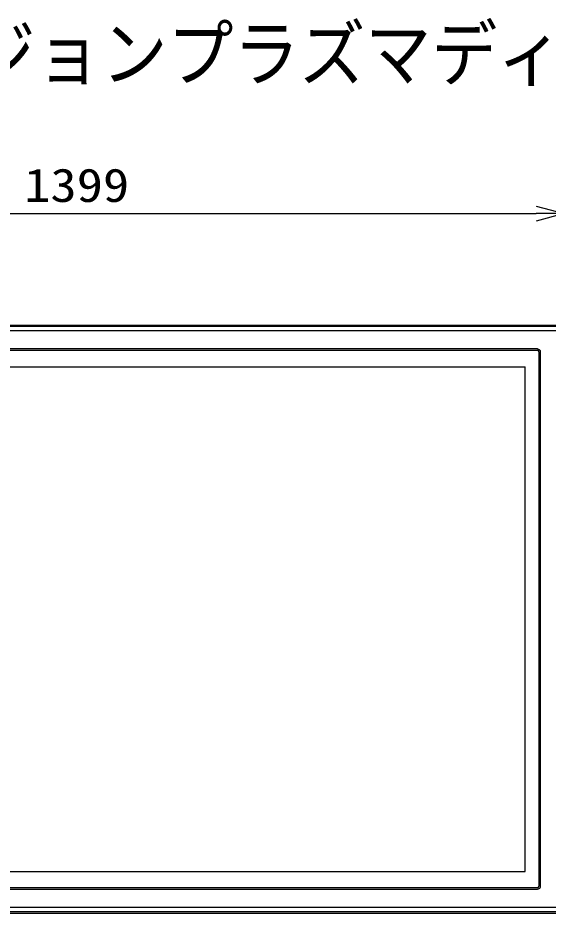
# Model space of a CAD drawing. Units: millimetres, scale not verified. Extents: x -63 to 63, y -57 to 57.
# Drawn here: x -17.9 to 20.1, y -6.8 to 57.4 of the extents above; entities that cross this region are included whole.
import ezdxf
from ezdxf.enums import TextEntityAlignment as Align

# ---------------------------------------------------------------- set-up
doc = ezdxf.new("R2010")
doc.units = ezdxf.units.MM
doc.header["$LTSCALE"] = 0.190236
for name, color, linetype in [('0-1_GAIKEI', 1, 'Continuous'), ('0-2_MOJI1', 2, 'Continuous'), ('0-3_WAKU', 7, 'Continuous')]:
    doc.layers.add(name, color=color, linetype=linetype)
doc.styles.add('ＭＳ ゴシック', font='')
doc.styles.get('ＭＳ ゴシック').set_extended_font_data('MS Gothic')

# ---------------------------------------------------------------- blocks, each defined once
blk = doc.blocks.new('_OPEN30')
at = {"layer": '0-3_WAKU'}
blk.add_line((0, 0), (-1, 0), dxfattribs=at)
blk.add_lwpolyline([(-1, 0.26795), (0, 0), (-1, -0.26795)], dxfattribs=at)

msp = doc.modelspace()

# ---------------------------------------------------------------- linework, layer by layer
at = {"layer": '0-1_GAIKEI', "color": 7}
for p, q in [((-48.489, 35.3684), (21.0611, 35.3684)), ((-48.489, -6.7817), (21.0611, -6.7817))]:
    msp.add_line(p, q, dxfattribs=at)
at = {"layer": '0-1_GAIKEI'}
for p, q in [((20.9526, 35.2595), (-48.3864, 35.2595)), ((-48.1145, 34.9688), (20.6867, 34.9688)), ((19.3423, 33.6546), (-46.7702, 33.6546)), ((19.3363, 33.5434), (-46.7641, 33.5434)), ((19.4361, 33.4435), (19.4361, -4.8568)), ((19.5473, 33.4496), (19.5473, -4.8629)), ((-45.884, 32.3809), (18.4561, 32.3809)), ((18.4561, -3.7942), (18.4561, 32.3809)), ((-45.884, -3.7942), (18.4561, -3.7942)), ((-46.7702, -5.0679), (19.3423, -5.0679)), ((-46.7641, -4.9567), (19.3363, -4.9567)), ((20.6867, -6.3821), (-48.1145, -6.3821)), ((-48.3804, -6.6729), (20.9526, -6.6729))]:
    msp.add_line(p, q, dxfattribs=at)
for points in [[(19.3423, 33.6546), (19.3442, 33.6545), (19.3461, 33.6545), (19.348, 33.6545), (19.3499, 33.6544), (19.3518, 33.6543), (19.3537, 33.6542), (19.3555, 33.6541), (19.3574, 33.654), (19.3593, 33.6538), (19.3612, 33.6536), (19.3631, 33.6534), (19.365, 33.6532), (19.3668, 33.653), (19.3687, 33.6528), (19.3706, 33.6525), (19.3725, 33.6522), (19.3743, 33.6519), (19.3762, 33.6516), (19.3781, 33.6513), (19.3799, 33.6509), (19.3818, 33.6506), (19.3836, 33.6502), (19.3855, 33.6498), (19.3873, 33.6494), (19.3892, 33.649), (19.391, 33.6485), (19.3928, 33.648), (19.3947, 33.6476), (19.3965, 33.6471), (19.3983, 33.6465), (19.4001, 33.646), (19.4019, 33.6455), (19.4038, 33.6449), (19.4056, 33.6443), (19.4073, 33.6437), (19.4091, 33.6431), (19.4109, 33.6425), (19.4127, 33.6418), (19.4145, 33.6412)], [(19.4145, 33.6412), (19.4162, 33.6405), (19.418, 33.6398), (19.4197, 33.6391), (19.4215, 33.6383), (19.4232, 33.6376), (19.425, 33.6368), (19.4267, 33.6361), (19.4284, 33.6353), (19.4301, 33.6345), (19.4318, 33.6336), (19.4335, 33.6328), (19.4352, 33.6319), (19.4369, 33.6311), (19.4386, 33.6302), (19.4402, 33.6293), (19.4419, 33.6284), (19.4435, 33.6275), (19.4452, 33.6265), (19.4468, 33.6256), (19.4484, 33.6246), (19.45, 33.6236), (19.4517, 33.6226), (19.4532, 33.6216), (19.4548, 33.6205), (19.4564, 33.6195), (19.458, 33.6184), (19.4595, 33.6174), (19.4611, 33.6163), (19.4626, 33.6152), (19.4642, 33.6141), (19.4657, 33.6129), (19.4672, 33.6118), (19.4687, 33.6106), (19.4702, 33.6095), (19.4716, 33.6083), (19.4731, 33.6071), (19.4745, 33.6059), (19.476, 33.6046), (19.4774, 33.6034)], [(19.4774, 33.6034), (19.4788, 33.6021), (19.4802, 33.6009), (19.4816, 33.5996), (19.483, 33.5983), (19.4844, 33.597), (19.4857, 33.5957), (19.4871, 33.5943), (19.4884, 33.593), (19.4897, 33.5916), (19.491, 33.5902), (19.4923, 33.5889), (19.4936, 33.5875), (19.4949, 33.5861), (19.4961, 33.5847), (19.4974, 33.5832), (19.4986, 33.5818), (19.4998, 33.5803), (19.501, 33.5789), (19.5022, 33.5774), (19.5034, 33.5759), (19.5045, 33.5744), (19.5057, 33.5729), (19.5068, 33.5714), (19.5079, 33.5699), (19.509, 33.5683), (19.5101, 33.5668), (19.5112, 33.5652), (19.5123, 33.5637), (19.5133, 33.5621), (19.5143, 33.5605), (19.5153, 33.5589), (19.5164, 33.5573), (19.5173, 33.5557), (19.5183, 33.5541), (19.5193, 33.5524), (19.5202, 33.5508), (19.5211, 33.5491), (19.5221, 33.5475), (19.5229, 33.5458)], [(19.5229, 33.5458), (19.5238, 33.5442), (19.5247, 33.5425), (19.5255, 33.5408), (19.5264, 33.5391), (19.5272, 33.5374), (19.528, 33.5357), (19.5288, 33.5339), (19.5296, 33.5322), (19.5303, 33.5305), (19.5311, 33.5287), (19.5318, 33.527), (19.5325, 33.5252), (19.5332, 33.5235), (19.5339, 33.5217), (19.5346, 33.52), (19.5352, 33.5182), (19.5358, 33.5164), (19.5365, 33.5146), (19.5371, 33.5128), (19.5376, 33.511), (19.5382, 33.5092), (19.5388, 33.5074), (19.5393, 33.5056), (19.5398, 33.5038), (19.5403, 33.5019), (19.5408, 33.5001), (19.5413, 33.4983), (19.5417, 33.4964), (19.5422, 33.4946), (19.5426, 33.4927), (19.543, 33.4909), (19.5433, 33.489), (19.5437, 33.4872), (19.5441, 33.4853), (19.5444, 33.4835), (19.5447, 33.4816), (19.545, 33.4797), (19.5453, 33.4779), (19.5455, 33.476)], [(19.5455, 33.476), (19.5458, 33.4741), (19.546, 33.4722), (19.5462, 33.4703), (19.5464, 33.4685), (19.5466, 33.4666), (19.5467, 33.4647), (19.5469, 33.4628), (19.547, 33.4609), (19.5471, 33.459), (19.5472, 33.4571), (19.5472, 33.4552), (19.5473, 33.4534), (19.5473, 33.4515), (19.5473, 33.4496)], [(19.3687, -5.0661), (19.3669, -5.0663), (19.365, -5.0666), (19.3631, -5.0668), (19.3612, -5.067), (19.3593, -5.0671), (19.3574, -5.0673), (19.3556, -5.0674), (19.3537, -5.0675), (19.3518, -5.0676), (19.3499, -5.0677), (19.348, -5.0678), (19.3461, -5.0678), (19.3442, -5.0679), (19.3423, -5.0679)], [(19.4386, -5.0435), (19.4369, -5.0444), (19.4352, -5.0453), (19.4335, -5.0461), (19.4318, -5.047), (19.4301, -5.0478), (19.4284, -5.0486), (19.4267, -5.0494), (19.425, -5.0501), (19.4232, -5.0509), (19.4215, -5.0517), (19.4197, -5.0524), (19.418, -5.0531), (19.4162, -5.0538), (19.4145, -5.0545), (19.4127, -5.0551), (19.4109, -5.0558), (19.4091, -5.0564), (19.4074, -5.057), (19.4056, -5.0576), (19.4038, -5.0582), (19.402, -5.0588), (19.4001, -5.0593), (19.3983, -5.0599), (19.3965, -5.0604), (19.3947, -5.0609), (19.3929, -5.0614), (19.391, -5.0618), (19.3892, -5.0623), (19.3873, -5.0627), (19.3855, -5.0631), (19.3836, -5.0635), (19.3818, -5.0639), (19.3799, -5.0643), (19.3781, -5.0646), (19.3762, -5.065), (19.3743, -5.0653), (19.3725, -5.0656), (19.3706, -5.0658), (19.3687, -5.0661)], [(19.4961, -4.998), (19.4949, -4.9994), (19.4936, -5.0008), (19.4923, -5.0022), (19.491, -5.0036), (19.4897, -5.0049), (19.4884, -5.0063), (19.4871, -5.0076), (19.4857, -5.009), (19.4844, -5.0103), (19.483, -5.0116), (19.4816, -5.0129), (19.4802, -5.0142), (19.4788, -5.0154), (19.4774, -5.0167), (19.476, -5.0179), (19.4745, -5.0192), (19.4731, -5.0204), (19.4716, -5.0216), (19.4701, -5.0228), (19.4687, -5.0239), (19.4672, -5.0251), (19.4657, -5.0262), (19.4641, -5.0274), (19.4626, -5.0285), (19.4611, -5.0296), (19.4595, -5.0307), (19.458, -5.0318), (19.4564, -5.0328), (19.4548, -5.0339), (19.4533, -5.0349), (19.4517, -5.0359), (19.4501, -5.0369), (19.4484, -5.0379), (19.4468, -5.0389), (19.4452, -5.0398), (19.4435, -5.0408), (19.4419, -5.0417), (19.4402, -5.0426), (19.4386, -5.0435)], [(19.5339, -4.935), (19.5332, -4.9368), (19.5325, -4.9386), (19.5318, -4.9403), (19.5311, -4.9421), (19.5303, -4.9438), (19.5296, -4.9455), (19.5288, -4.9473), (19.528, -4.949), (19.5272, -4.9507), (19.5264, -4.9524), (19.5255, -4.9541), (19.5247, -4.9558), (19.5238, -4.9575), (19.5229, -4.9591), (19.522, -4.9608), (19.5211, -4.9625), (19.5202, -4.9641), (19.5193, -4.9657), (19.5183, -4.9674), (19.5173, -4.969), (19.5163, -4.9706), (19.5153, -4.9722), (19.5143, -4.9738), (19.5133, -4.9754), (19.5123, -4.977), (19.5112, -4.9786), (19.5101, -4.9801), (19.509, -4.9817), (19.5079, -4.9832), (19.5068, -4.9847), (19.5057, -4.9862), (19.5045, -4.9877), (19.5034, -4.9892), (19.5022, -4.9907), (19.501, -4.9922), (19.4998, -4.9937), (19.4986, -4.9951), (19.4974, -4.9966), (19.4961, -4.998)], [(19.5473, -4.8629), (19.5473, -4.8648), (19.5473, -4.8667), (19.5472, -4.8686), (19.5472, -4.8705), (19.5471, -4.8723), (19.547, -4.8742), (19.5468, -4.8761), (19.5467, -4.878), (19.5466, -4.8799), (19.5464, -4.8818), (19.5462, -4.8837), (19.546, -4.8855), (19.5458, -4.8874), (19.5455, -4.8893), (19.5453, -4.8912), (19.545, -4.893), (19.5447, -4.8949), (19.5444, -4.8968), (19.544, -4.8986), (19.5437, -4.9005), (19.5433, -4.9024), (19.543, -4.9042), (19.5426, -4.9061), (19.5421, -4.9079), (19.5417, -4.9097), (19.5413, -4.9116), (19.5408, -4.9134), (19.5403, -4.9153), (19.5398, -4.9171), (19.5393, -4.9189), (19.5388, -4.9207), (19.5382, -4.9225), (19.5376, -4.9243), (19.5371, -4.9261), (19.5365, -4.9279), (19.5359, -4.9297), (19.5352, -4.9315), (19.5346, -4.9333), (19.5339, -4.935)]]:
    msp.add_lwpolyline(points, dxfattribs=at)
for centre, major_axis in [((19.336, 33.4432), (-0.0709, -0.0709)), ((19.336, -4.8566), (-0.0709, 0.0709))]:
    msp.add_ellipse(centre, major_axis=major_axis, ratio=0.997265, start_param=2.357564, end_param=3.9256213, dxfattribs=at)
at = {"layer": '0-2_MOJI1', "color": 3}
msp.add_line((-46.689, 43.3617), (19.2611, 43.3617), dxfattribs=at)

# ---------------------------------------------------------------- block references
at = {"layer": '0-2_MOJI1', "xscale": 2, "yscale": 2}
msp.add_blockref('_OPEN30', (21.2611, 43.3617), dxfattribs=at)

# ---------------------------------------------------------------- texts
at = {"layer": '0-2_MOJI1', "style": 'ＭＳ ゴシック', "width": 0.9}
msp.add_text('ハイビジョンプラズマディスプレイ', height=3.848, dxfattribs=at).set_placement((-35.5001, 51.7599), align=Align.BOTTOM_LEFT)
at = {"layer": '0-2_MOJI1', "color": 3, "style": 'ＭＳ ゴシック', "width": 1.15}
msp.add_text('1399', height=2.406, dxfattribs=at).set_placement((-17.4213, 43.4713), align=Align.BOTTOM_LEFT)

doc.saveas('drawing.dxf')
